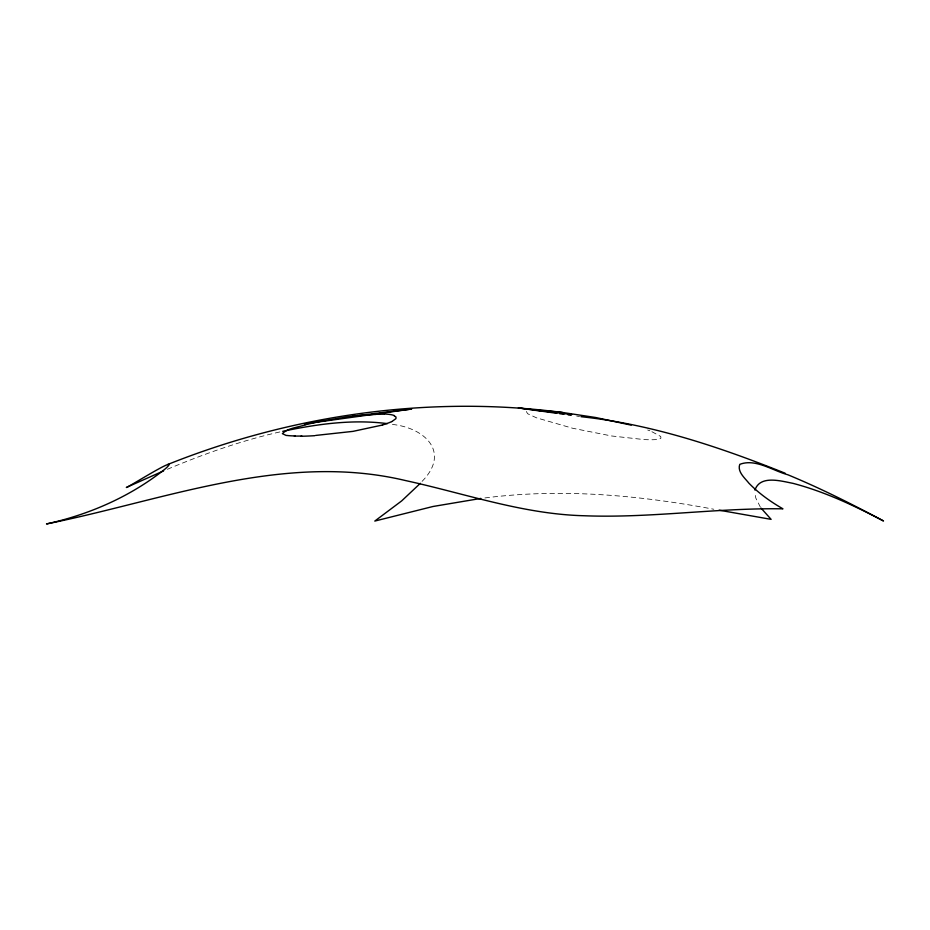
<?xml version="1.0" encoding="UTF-8"?>
<svg xmlns="http://www.w3.org/2000/svg" width="930" height="930" viewBox="0 0 930 930"><rect width="100%" height="100%" fill="white"/><g stroke="black" fill="none" stroke-linecap="round" stroke-linejoin="round"><path stroke-width="0.7" stroke-dasharray="4.65 3.49" d="M526.368 411.478L527.577 413.699L536.412 417.791L572.601 428.242L611.51 435.961L643.932 439.565A49.267 5.499 8.9 0 0 656.103 439.553L660.067 438.704L660.939 438.077L660.73 436.472L650.884 431.16M422.081 481.368C450.911 452.073 424.557 427.661 392.065 424.394M167.388 469.278C204.321 453.77 242.242 440.274 281.406 431.601M484.937 497.945C561.22 488.134 638.538 495.097 713.81 509.245M576.693 416.082L579.541 416.489M647.698 429.997L649.826 430.776M760.38 507.141L755.823 498.096L754.8 492.598"/><path stroke-width="1.4" d="M754.951 490.098C760.043 474.73 781.246 481.136 792.906 483.333C824.654 491.633 854.531 505.792 883.5 520.974C852.275 504.281 820.609 488.297 787.873 474.777C772.749 470.696 755.497 458.269 739.792 464.349C737.06 471.684 744.884 478.055 748.964 483.251C758.927 493.423 770.61 501.77 782.944 508.826C716.507 507.768 650.407 518.347 583.947 515.743C522.811 514.174 464.779 493.435 405.596 480.577C284.103 451.562 164.319 500.34 46.5 523.939C89.513 514.569 131.153 496.26 165.575 468.604C183.419 452.294 126.248 488.61 126.352 487.448L163.61 470.882M420.36 483.309L401.679 500.898L374.79 521.067L433.008 506.49L480.833 498.434M391.809 421.592L395.936 418.628L395.994 416.989L394.018 415.664M167.714 464.5C292.171 414.71 429.183 395.169 562.359 412.455L595.816 417.535L631.214 425.138M382.59 424.998L352.97 431.369L315.561 435.449M304.947 424.882C297.588 427.568 288.056 427.905 282.371 433.636L286.312 435.519M282.72 431.322C316.967 424.138 352.4 419.07 387.345 423.638M304.924 423.836L411.641 409.037L347.413 416.849L320.222 421.441A52.057 6.092 -9.7 0 0 305.168 424.882M352.749 416.163L357.957 415.571M376.731 414.21L384.288 414.234M301.855 436.065L294.322 436.089M543.387 410.642L562.359 412.455M571.718 414.582L518.359 407.921L556.779 413.304M559.628 413.699L563.894 414.292M568.16 414.896L571.008 415.292M580.971 416.687C651.593 424.173 719.541 446.923 785.153 473.242M719.134 510.186L771.11 519.359L761.112 508.175M534.587 410.328A49.418 4.522 8.6 0 1 543.597 410.7M295.031 435.938A64.391 6.696 -7.3 0 1 286.8 435.438M357.469 415.826A63.67 9.195 -9.8 0 1 376.08 414.431M384.985 414.036A63.728 9.579 -10 0 1 394.355 415.594M391.646 421.604A52.022 7.742 -7.9 0 1 382.381 424.998M314.805 435.682A64.496 6.673 -7 0 1 300.995 436.251"/></g></svg>
